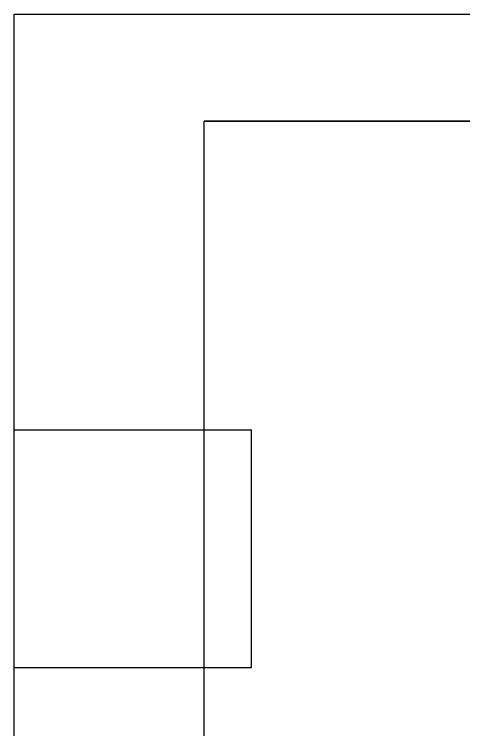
# Model space of a CAD drawing. Header units: millimetres. Extents: x -201 to 3037, y -406 to 3230.
# Drawn here: x 2700 to 2775.7, y 1219.5 to 1340 of the extents above; entities that cross this region are included whole.
import ezdxf

# ---------------------------------------------------------------- set-up
doc = ezdxf.new("R2010")
doc.units = ezdxf.units.MM
doc.layers.add('HIDDEN', color=8, linetype='Continuous')
doc.layers.add('VISIBLE', color=7, linetype='Continuous')

msp = doc.modelspace()

# ---------------------------------------------------------------- linework, layer by layer
at = {"layer": 'HIDDEN'}
for points in [[(2700, 1160), (2700, 1340)], [(2700, 1340), (2940, 1340)], [(2732, 1322), (2908, 1322)], [(2732, 1212), (2732, 1322)], [(2732, 1212), (2732, 1322)], [(2732, 1322), (2908, 1322)], [(2700, 1230), (2700, 1270)], [(2700, 1270), (2740, 1270)], [(2700, 1230), (2700, 1270)], [(2700, 1270), (2740, 1270)], [(2740, 1230), (2740, 1270)], [(2740, 1230), (2740, 1270)], [(2700, 1230), (2740, 1230)], [(2700, 1230), (2740, 1230)]]:
    msp.add_lwpolyline(points, dxfattribs=at)
at = {"layer": 'VISIBLE'}
for points in [[(2700, 1160), (2700, 1340)], [(2700, 1340), (2940, 1340)], [(2908, 1322), (2732, 1322)], [(2732, 1212), (2732, 1322)], [(2732, 1212), (2732, 1322)], [(2732, 1322), (2908, 1322)]]:
    msp.add_lwpolyline(points, dxfattribs=at)

doc.saveas('drawing.dxf')
